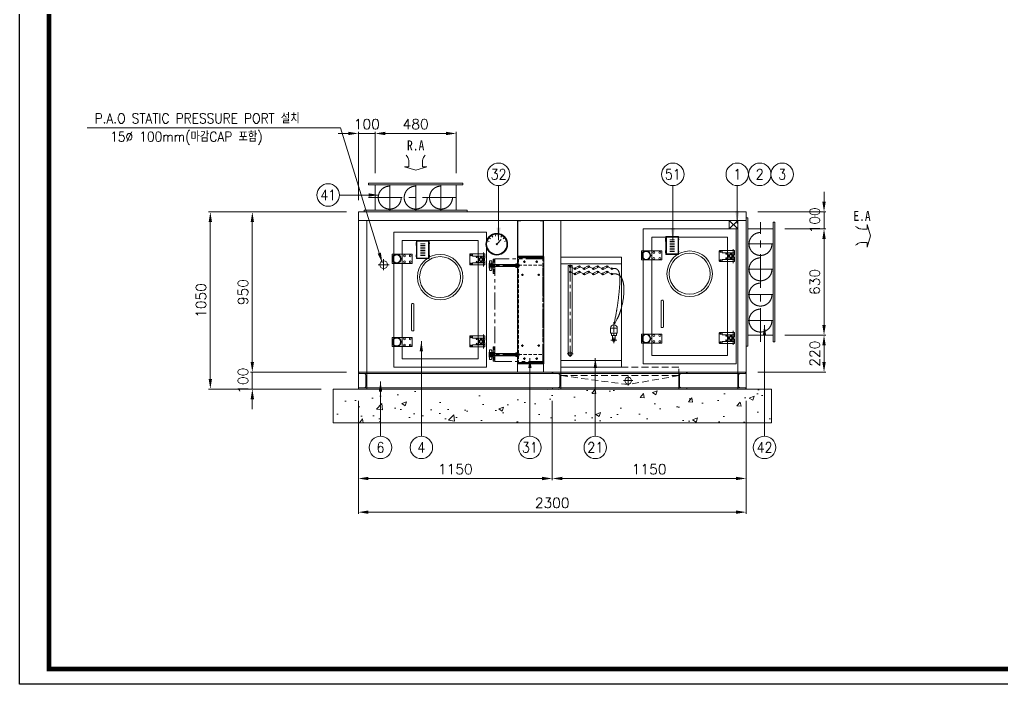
# Model space of a CAD drawing. Extents: x 416 to 11516, y -196 to 7683.
# Drawn here: x 416 to 6244, y -196 to 3744 of the extents above; entities that cross this region are included whole.
import ezdxf
from ezdxf.enums import TextEntityAlignment as Align

# ---------------------------------------------------------------- set-up
doc = ezdxf.new("R2010")
doc.units = 0
doc.header["$LTSCALE"] = 80
doc.header["$MEASUREMENT"] = 0
for name, pattern in [('C', [2, 1.25, -0.25, 0.25, -0.25]), ('CEN', [26, 20, -2, 2, -2]), ('CENTER', [2, 1.25, -0.25, 0.25, -0.25]), ('CENTER2', [1.125, 0.75, -0.125, 0.125, -0.125]), ('CENTERX2', [4, 2.5, -0.5, 0.5, -0.5]), ('H', [0.375, 0.25, -0.125]), ('HID', [6, 4, -2]), ('HIDDEN', [0.375, 0.25, -0.125]), ('HIDDENX2', [0.75, 0.5, -0.25]), ('P', [2.5, 1.25, -0.25, 0.25, -0.25, 0.25, -0.25]), ('PHANTOM', [5, 2.5, -0.5, 0.5, -0.5, 0.5, -0.5])]:
    doc.linetypes.add(name, pattern=pattern)
doc.layers.get('0').update_dxf_attribs({"linetype": 'CONTINUOUS', "lineweight": 18})
doc.layers.get('DEFPOINTS').update_dxf_attribs({"linetype": 'CONTINUOUS', "lineweight": 18})
for name, color, linetype, lineweight in [('2', 2, 'HIDDENX2', 18), ('ACT', 7, 'CONTINUOUS', 18), ('C', 1, 'CENTER', 18), ('CEN', 1, 'CEN', 18), ('D', 4, 'CONTINUOUS', 18), ('DIM', 4, 'CONTINUOUS', 18), ('FIL', 11, 'P', 18), ('FR', 254, 'CONTINUOUS', 18), ('H', 3, 'HIDDEN', 18), ('LIN', 2, 'CONTINUOUS', 18), ('NO', 2, 'CONTINUOUS', 18), ('PHAN', 2, 'PHANTOM', 18), ('S', 3, 'CONTINUOUS', 18), ('SOL-M-1', 4, 'CONTINUOUS', 18)]:
    doc.layers.add(name, color=color, linetype=linetype, lineweight=lineweight)
doc.layers.add('FORM', color=7, linetype='CONTINUOUS')
doc.styles.add('GSC', font='romans.shx', dxfattribs={"width": 0.8, "height": 4, "bigfont": 'ghs.shx'})
doc.styles.add('ITALICT', font='TXT', dxfattribs={"width": 0.95, "height": 3})
doc.styles.get("Standard").update_dxf_attribs({"font": 'txt.shx', "bigfont": '2hs.shx'})
doc.dimstyles.get("Standard").update_dxf_attribs({"dimscale": 0, "dimtxt": 60, "dimasz": 60, "dimexe": 10, "dimexo": 70, "dimgap": 25, "dimtad": 1, "dimdec": 0, "dimlfac": -1, "dimzin": 0, "dimdsep": 46, "dimtxsty": 'Standard', "dimcen": 0, "dimclrd": 1, "dimclre": 1, "dimadec": 0, "dimazin": 0, "dimtfac": 1, "dimtdec": 0, "dimtix": 1, "dimtmove": 1, "dimatfit": 2, "dimfxl": 0, "dimtolj": 1, "dimtzin": 0, "dimlwd": 5, "dimlwe": 5, "dimarcsym": 0})

# ---------------------------------------------------------------- blocks, each defined once
blk = doc.blocks.new('*D2')
at = {"color": 1, "linetype": 'Continuous', "lineweight": 5}
for p, q in [((1796.2, 1714), (1796.2, 1774)), ((2355, 1654), (1786.2, 1654)), ((1796.2, 1554), (1796.2, 1654)), ((2205, 1554), (1786.2, 1554)), ((1796.2, 1494), (1796.2, 1434))]:
    blk.add_line(p, q, dxfattribs=at)
at = {"color": 1, "linetype": 'Continuous'}
for points in [[(1786.2, 1714), (1806.2, 1714), (1796.2, 1654)], [(1786.2, 1494), (1806.2, 1494), (1796.2, 1554)]]:
    blk.add_solid(points, dxfattribs=at)
at = {"layer": 'DEFPOINTS', "color": 0, "linetype": 'Continuous'}
for p in [(1796.2, 1654), (2425, 1654), (2275, 1554)]:
    blk.add_point(p, dxfattribs=at)
at = {"color": 0, "linetype": 'Continuous', "insert": (1741.2, 1604), "char_height": 60, "attachment_point": 5, "rotation": 90}
blk.add_mtext('\\A1;100', dxfattribs=at)
blk = doc.blocks.new('*D3')
at = {"color": 1, "linetype": 'Continuous', "lineweight": 5}
for p, q in [((2355, 2604), (1786.2, 2604)), ((1796.2, 1714), (1796.2, 2544)), ((2355, 1654), (1786.2, 1654))]:
    blk.add_line(p, q, dxfattribs=at)
at = {"color": 1, "linetype": 'Continuous'}
for points in [[(1786.2, 2544), (1806.2, 2544), (1796.2, 2604)], [(1786.2, 1714), (1806.2, 1714), (1796.2, 1654)]]:
    blk.add_solid(points, dxfattribs=at)
at = {"layer": 'DEFPOINTS', "color": 0, "linetype": 'Continuous'}
for p in [(1796.2, 2604), (2425, 2604), (2425, 1654)]:
    blk.add_point(p, dxfattribs=at)
at = {"color": 0, "linetype": 'Continuous', "insert": (1741.2, 2129), "char_height": 60, "attachment_point": 5, "rotation": 90}
blk.add_mtext('\\A1;950', dxfattribs=at)
blk = doc.blocks.new('*D8')
at = {"color": 1, "linetype": 'Continuous', "lineweight": 5}
for p, q in [((2425, 1484), (2425, 814.5)), ((4725, 1484), (4725, 814.5)), ((2485, 824.5), (4665, 824.5))]:
    blk.add_line(p, q, dxfattribs=at)
at = {"color": 1, "linetype": 'Continuous'}
for points in [[(2485, 834.5), (2485, 814.5), (2425, 824.5)], [(4665, 834.5), (4665, 814.5), (4725, 824.5)]]:
    blk.add_solid(points, dxfattribs=at)
at = {"layer": 'DEFPOINTS', "color": 0, "linetype": 'Continuous'}
for p in [(2425, 1554), (4725, 1554), (4725, 824.5)]:
    blk.add_point(p, dxfattribs=at)
at = {"color": 0, "linetype": 'Continuous', "insert": (3575, 879.5), "char_height": 60, "attachment_point": 5}
blk.add_mtext('\\A1;2300', dxfattribs=at)
blk = doc.blocks.new('*D9')
at = {"color": 1, "linetype": 'Continuous', "lineweight": 5}
for p, q in [((2355, 2604), (1537.1, 2604)), ((1547.1, 1614), (1547.1, 2544)), ((2205, 1554), (1537.1, 1554))]:
    blk.add_line(p, q, dxfattribs=at)
at = {"color": 1, "linetype": 'Continuous'}
for points in [[(1537.1, 2544), (1557.1, 2544), (1547.1, 2604)], [(1537.1, 1614), (1557.1, 1614), (1547.1, 1554)]]:
    blk.add_solid(points, dxfattribs=at)
at = {"layer": 'DEFPOINTS', "color": 0, "linetype": 'Continuous'}
for p in [(1547.1, 2604), (2425, 2604), (2275, 1554)]:
    blk.add_point(p, dxfattribs=at)
at = {"color": 0, "linetype": 'Continuous', "insert": (1492.1, 2079), "char_height": 60, "attachment_point": 5, "rotation": 90}
blk.add_mtext('\\A1;1050', dxfattribs=at)
blk = doc.blocks.new('A$C25B1713D')
for p, q in [((74.8, 171.5), (77.6, 155.7)), ((103.8, 171.5), (101, 155.7)), ((10.9, 117.9), (26, 112.4)), ((25.4, 143), (37.7, 132.7)), ((47.6, 161.6), (55.6, 147.7)), ((93.4, 91.3), (126.3, 128)), ((131.1, 161.6), (123, 147.7)), ((153.3, 143), (141, 132.7)), ((167.8, 117.9), (152.7, 112.4))]:
    blk.add_line(p, q)
for radius in [89.3, 83.5, 4.57]:
    blk.add_circle((89.3, 89.3), radius)
blk = doc.blocks.new('*D10')
at = {"color": 1, "linetype": 'Continuous', "lineweight": 5}
for p, q in [((5186.8, 2664), (5186.8, 2724)), ((4795, 2604), (5196.8, 2604)), ((5186.8, 2604), (5186.8, 2504)), ((4955, 2504), (5196.8, 2504)), ((5186.8, 2444), (5186.8, 2384))]:
    blk.add_line(p, q, dxfattribs=at)
at = {"color": 1, "linetype": 'Continuous'}
for points in [[(5176.8, 2664), (5196.8, 2664), (5186.8, 2604)], [(5176.8, 2444), (5196.8, 2444), (5186.8, 2504)]]:
    blk.add_solid(points, dxfattribs=at)
at = {"layer": 'DEFPOINTS', "color": 0, "linetype": 'Continuous'}
for p in [(4725, 2604), (4885, 2504), (5186.8, 2504)]:
    blk.add_point(p, dxfattribs=at)
at = {"color": 0, "linetype": 'Continuous', "insert": (5131.8, 2554), "char_height": 60, "attachment_point": 5, "rotation": 90}
blk.add_mtext('\\A1;100', dxfattribs=at)
blk = doc.blocks.new('*D11')
at = {"color": 1, "linetype": 'Continuous', "lineweight": 5}
for p, q in [((4955, 2504), (5196.8, 2504)), ((5186.8, 2444), (5186.8, 1934)), ((4955, 1874), (5196.8, 1874))]:
    blk.add_line(p, q, dxfattribs=at)
at = {"color": 1, "linetype": 'Continuous'}
for points in [[(5176.8, 2444), (5196.8, 2444), (5186.8, 2504)], [(5176.8, 1934), (5196.8, 1934), (5186.8, 1874)]]:
    blk.add_solid(points, dxfattribs=at)
at = {"layer": 'DEFPOINTS', "color": 0, "linetype": 'Continuous'}
for p in [(4885, 2504), (4885, 1874), (5186.8, 1874)]:
    blk.add_point(p, dxfattribs=at)
at = {"color": 0, "linetype": 'Continuous', "insert": (5131.8, 2189), "char_height": 60, "attachment_point": 5, "rotation": 90}
blk.add_mtext('\\A1;630', dxfattribs=at)
blk = doc.blocks.new('*D12')
at = {"color": 1, "linetype": 'Continuous', "lineweight": 5}
for p, q in [((4955, 1874), (5196.8, 1874)), ((5186.8, 1714), (5186.8, 1814)), ((4795, 1654), (5196.8, 1654))]:
    blk.add_line(p, q, dxfattribs=at)
at = {"color": 1, "linetype": 'Continuous'}
for points in [[(5176.8, 1814), (5196.8, 1814), (5186.8, 1874)], [(5176.8, 1714), (5196.8, 1714), (5186.8, 1654)]]:
    blk.add_solid(points, dxfattribs=at)
at = {"layer": 'DEFPOINTS', "color": 0, "linetype": 'Continuous'}
for p in [(4885, 1874), (5186.8, 1874), (4725, 1654)]:
    blk.add_point(p, dxfattribs=at)
at = {"color": 0, "linetype": 'Continuous', "insert": (5131.8, 1764), "char_height": 60, "attachment_point": 5, "rotation": 90}
blk.add_mtext('\\A1;220', dxfattribs=at)
blk = doc.blocks.new('경첩')
at = {"layer": 'PHAN'}
blk.add_line((0, -41.4), (0, 41.4), dxfattribs=at)
at = {"layer": 'SOL-M-1'}
for p, q in [((-33, 20), (7.7, 20)), ((-33, -19.6), (-33, 20)), ((7.7, 18.9), (-30.8, 18.9)), ((-30.8, 18.9), (-30.8, -18.5)), ((-30.8, 7.9), (7.7, 7.9)), ((-17.6, 7.9), (-17.6, 18.9)), ((-8.8, -18.5), (-8.8, 18.9)), ((-4.4, -7.5), (-4.4, 7.9)), ((4.4, -7.5), (4.4, 7.9)), ((7.7, 7.9), (7.7, 18.9)), ((7.7, -19.6), (-33, -19.6)), ((7.7, -7.5), (-30.8, -7.5)), ((-30.8, -18.5), (7.7, -18.5)), ((-17.6, -18.5), (-17.6, -7.5)), ((7.7, -7.5), (4.4, -7.5)), ((7.7, -18.5), (7.7, -7.5))]:
    blk.add_line(p, q, dxfattribs=at)
blk.add_lwpolyline([(7.7, -19.6), (7.7, -32.8), (-77, -32.8, -0.414214), (-82.5, -27.3), (-82.5, 27.7, -0.414214), (-77, 33.2), (7.7, 33.2), (7.7, 20)], format="xyb", dxfattribs=at)
for points in [[(7.7, 33.2), (7.7, 20), (-64.9, 20), (-64.9, 33.2)], [(7.7, -32.8), (7.7, -19.6), (-64.9, -19.6), (-64.9, -32.8)]]:
    blk.add_lwpolyline(points, close=True, dxfattribs=at)
for centre in [(-74.2, 25), (-41.2, 14), (-24.2, 0.2), (-13.2, 13.4), (-74.2, -24.5), (-41.2, -13.5), (-13.2, -13)]:
    blk.add_circle(centre, 2.75, dxfattribs=at)
blk = doc.blocks.new('450Wx1000H(SightGlass)')
at = {"layer": 'S', "lineweight": 15}
for p, q in [((9.9, 800), (9.9, 0)), ((559.9, 800), (9.9, 800)), ((559.9, 0), (559.9, 800)), ((59.9, 750), (59.9, 50)), ((509.9, 750), (59.9, 750)), ((509.9, 50), (509.9, 750)), ((114.9, 219.4), (114.9, 371.4)), ((119.9, 376.4), (124.9, 376.4)), ((129.9, 219.4), (129.9, 371.4)), ((119.9, 214.4), (124.9, 214.4)), ((9.9, 0), (559.9, 0)), ((59.9, 50), (509.9, 50))]:
    blk.add_line(p, q, dxfattribs=at)
for points in [[(0, 668.9), (119.9, 668.9), (119.9, 615.3), (0, 615.3)], [(0, 122.5), (119.9, 122.5), (119.9, 176.1), (0, 176.1)]]:
    blk.add_lwpolyline(points, close=True, dxfattribs=at)
for centre, radius in [((26.8, 642.1), 26.8), ((26.8, 642.1), 23.3), ((72.9, 660.2), 5.52), ((108, 660.2), 5.52), ((284.9, 533.6), 135), ((284.9, 533.6), 121.5), ((72.9, 624), 5.52), ((108, 624), 5.52), ((26.8, 149.3), 26.8), ((26.8, 149.3), 23.3), ((72.9, 167.4), 5.52), ((72.9, 131.2), 5.52), ((108, 167.4), 5.52), ((108, 131.2), 5.52)]:
    blk.add_circle(centre, radius, dxfattribs=at)
for centre, start, end in [((119.9, 371.4), 90, 180), ((124.9, 371.4), 0, 90), ((119.9, 219.4), 180, 270), ((124.9, 219.4), 270, 0)]:
    blk.add_arc(centre, 5, start, end, dxfattribs=at)
at = {"lineweight": 15}
blk.add_blockref('경첩', (542.8, 638.5), dxfattribs=at)
at = {"lineweight": 15, "xscale": -1, "rotation": 180}
blk.add_blockref('경첩', (542.8, 152.9), dxfattribs=at)
blk = doc.blocks.new('LED LAMP')
at = {"lineweight": 0}
for p, q in [((-39.2, 91.9), (-39.2, 94.4)), ((-39.2, 94.4), (-37.5, 94.4)), ((-39.2, 91.9), (-39.2, 84.6)), ((-39.2, 91.9), (-36.9, 91.9)), ((-39.2, 84.6), (-39.2, 82.1)), ((-39.2, 84.6), (-36.9, 84.6)), ((-39.2, 82.1), (-37.5, 82.1)), ((-38.2, 91.9), (-38.2, 84.6)), ((-37.5, 94.4), (-37.5, 102.2)), ((-37.5, 91.9), (-37.5, 84.6)), ((-37.5, 81.1), (-37.5, 82.1)), ((-37.5, 74.1), (-37.5, 21.3)), ((-36.9, 84.6), (-36.9, 91.9)), ((-36.7, 101.6), (-36.7, 1.7)), ((35.5, 104.2), (-35.5, 104.2)), ((-35.4, 100.9), (-35.4, 2.4)), ((35, 103.3), (-35, 103.3)), ((-34.8, 100.9), (-34.8, 2.4)), ((34.3, 102.1), (-34.3, 102.1)), ((34.3, 101.5), (-34.3, 101.5)), ((34.8, 81.1), (34.8, 100.9)), ((34.8, 81.1), (34.8, 2.4)), ((35.4, 81.1), (35.4, 100.9)), ((35.4, 81.1), (35.4, 2.4)), ((36.7, 81.1), (36.7, 101.6)), ((36.7, 81.1), (36.7, 1.7)), ((37.5, 102.2), (37.5, 1.1)), ((37.5, 92), (38.6, 92)), ((37.5, 85), (38.6, 85)), ((37.8, 92), (37.8, 85)), ((38.1, 92), (38.1, 85)), ((38.9, 91.7), (38.9, 85.3)), ((-39.2, 18.7), (-39.2, 21.3)), ((-39.2, 21.3), (-37.5, 21.3)), ((-39.2, 18.7), (-36.9, 18.7)), ((-39.2, 18.7), (-39.2, 11.5)), ((-39.2, 11.5), (-39.2, 8.9)), ((-39.2, 11.5), (-36.9, 11.5)), ((-39.2, 8.9), (-37.5, 8.9)), ((-38.2, 11.5), (-38.2, 18.7)), ((-37.5, 11.5), (-37.5, 18.7)), ((-37.5, 8.9), (-37.5, 1.1)), ((-36.9, 18.7), (-36.9, 11.5)), ((-35, 0), (35, 0)), ((-34.3, 1.8), (34.3, 1.8)), ((-34.3, 1.3), (34.3, 1.3)), ((37.5, 18.3), (38.6, 18.3)), ((37.5, 11.3), (38.6, 11.3)), ((37.8, 11.3), (37.8, 18.3)), ((38.1, 11.3), (38.1, 18.3)), ((38.9, 11.6), (38.9, 18)), ((-35.5, -0.8), (35.5, -0.8))]:
    blk.add_line(p, q, dxfattribs=at)
at = {"linetype": 'Continuous'}
for p, q in [((-13.7, 86.1), (13.7, 86.1)), ((-13.7, 76.1), (13.7, 76.1)), ((-13.7, 66.1), (13.7, 66.1)), ((-13.7, 56.1), (13.7, 56.1)), ((-13.7, 46.1), (13.7, 46.1)), ((-13.7, 36.1), (13.7, 36.1)), ((-13.7, 26.1), (13.7, 26.1)), ((-13.7, 16.1), (13.7, 16.1))]:
    blk.add_line(p, q, dxfattribs=at)
at = {"lineweight": 0}
blk.add_circle((-38.3, 77.6), 0.839, dxfattribs=at)
for centre, radius, start, end in [((-38.3, 77.6), 1.96, 103.34236, 256.65764), ((-39.2, 81.1), 1.68, 283.34236, 0), ((-39.2, 74.1), 1.68, 0, 76.65764), ((-35.5, 102.2), 1.96, 90, 180), ((-35, 101.6), 1.68, 90, 180), ((-34.3, 100.9), 1.12, 90, 180), ((-34.3, 100.9), 0.559, 90, 180), ((34.3, 100.9), 1.12, 0, 90), ((34.3, 100.9), 0.559, 0, 90), ((35, 101.6), 1.68, 0, 90), ((35.5, 102.2), 1.96, 0, 90), ((38.6, 91.7), 0.28, 0, 90), ((38.6, 85.3), 0.28, 270, 0), ((-35.5, 1.1), 1.96, 180, 270), ((-35, 1.7), 1.68, 180, 270), ((-34.3, 2.4), 1.12, 180, 270), ((-34.3, 2.4), 0.559, 180, 270), ((34.3, 2.4), 1.12, 270, 0), ((34.3, 2.4), 0.559, 270, 0), ((35, 1.7), 1.68, 270, 0), ((35.5, 1.1), 1.96, 270, 0), ((38.6, 18), 0.28, 0, 90), ((38.6, 11.6), 0.28, 270, 0)]:
    blk.add_arc(centre, radius, start, end, dxfattribs=at)
blk = doc.blocks.new('CONDENSOR-COIL')
at = {"ltscale": 30}
for points in [[(51.5, 596.1, 1), (61, 596.1, 1)], [(299, 583.4, 1), (308.5, 583.4, 1)], [(51.5, 564.4, 1), (61, 564.4, 1)], [(299, 551.7, 1), (308.5, 551.7, 1)]]:
    blk.add_hatch(color=2, dxfattribs=at).paths.add_polyline_path(points)
at = {"color": 2, "ltscale": 30}
for p, q in [((67.5, 603.4), (45.2, 603.4)), ((45.2, 603.4), (45.2, 78.1)), ((56.3, 596.1), (83.8, 583.4)), ((67.5, 603.4), (67.5, 78.1)), ((81.4, 587.5), (108.9, 600.2)), ((113.6, 592), (86.1, 579.3)), ((111.3, 596.1), (138.8, 583.4)), ((136.4, 587.5), (163.9, 600.2)), ((168.6, 592), (141.1, 579.3)), ((166.3, 596.1), (193.8, 583.4)), ((191.4, 587.5), (218.9, 600.2)), ((223.6, 592), (196.1, 579.3)), ((221.3, 596.1), (248.7, 583.4)), ((246.4, 587.5), (273.9, 600.2)), ((278.6, 592), (251.1, 579.3)), ((276.2, 596.1), (303.7, 583.4)), ((56.3, 564.4), (83.8, 551.7)), ((81.4, 555.8), (108.9, 568.5)), ((113.6, 560.3), (86.1, 547.6)), ((111.3, 564.4), (138.8, 551.7)), ((136.4, 555.8), (163.9, 568.5)), ((168.6, 560.3), (141.1, 547.6)), ((166.3, 564.4), (193.8, 551.7)), ((191.4, 555.8), (218.9, 568.5)), ((223.6, 560.3), (196.1, 547.6)), ((221.3, 564.4), (248.7, 551.7)), ((246.4, 555.8), (273.9, 568.5)), ((278.6, 560.3), (251.1, 547.6)), ((276.2, 564.4), (303.7, 551.7)), ((295.8, 230.9), (295.8, 200.9)), ((335.8, 230.9), (295.8, 230.9)), ((335.8, 200.9), (295.8, 200.9)), ((300.8, 200.9), (300.8, 187.8)), ((330.8, 187.8), (300.8, 187.8)), ((307.9, 187.8), (307.9, 159.7)), ((323.7, 187.8), (323.7, 159.7)), ((330.8, 200.9), (330.8, 187.8)), ((335.8, 230.9), (335.8, 200.9))]:
    blk.add_line(p, q, dxfattribs=at)
at = {"linetype": 'Continuous'}
for points in [[(0, 612), (360, 612), (360, 652), (0, 652)], [(0, 40), (360, 40), (360, 612), (0, 612)], [(0, 0), (360, 0), (360, 40), (0, 40)]]:
    blk.add_lwpolyline(points, close=True, dxfattribs=at)
at = {"color": 2, "ltscale": 30}
for centre, radius in [((56.3, 596.1), 4.76), ((83.8, 583.4), 4.76), ((111.3, 596.1), 4.76), ((138.8, 583.4), 4.76), ((166.3, 596.1), 4.76), ((193.8, 583.4), 4.76), ((221.3, 596.1), 4.76), ((248.7, 583.4), 4.76), ((276.2, 596.1), 4.76), ((303.7, 583.4), 4.76), ((56.3, 564.4), 4.76), ((83.8, 551.7), 4.76), ((111.3, 564.4), 4.76), ((138.8, 551.7), 4.76), ((166.3, 564.4), 4.76), ((193.8, 551.7), 4.76), ((221.3, 564.4), 4.76), ((248.7, 551.7), 4.76), ((276.2, 564.4), 4.76), ((303.7, 551.7), 4.76), ((315.8, 159.7), 7.94), ((56.4, 78.1), 11.1)]:
    blk.add_circle(centre, radius, dxfattribs=at)
blk.add_arc((315.8, 230.9), 20, 0, 180, dxfattribs=at)
at = {"color": 4, "linetype": 'CENTER', "ltscale": 30}
for points in [[(315.8, 250.9), (348.9, 471.8), (321.6, 584.7), (303.7, 583.4)], [(315.8, 250.9), (348.9, 316.9), (321.6, 553), (303.7, 551.7)]]:
    blk.add_spline(points, degree=3, dxfattribs=at)
at = {"layer": 'C', "linetype": 'CENTER'}
for p, q in [((56.4, 607.2), (56.4, 61.7)), ((333.5, 159.7), (298.1, 159.7)), ((74.1, 78.1), (38.6, 78.1))]:
    blk.add_line(p, q, dxfattribs=at)
at = {"layer": 'C', "linetype": 'CENTER2'}
blk.add_line((315.8, 266.6), (315.8, 142.5), dxfattribs=at)
blk = doc.blocks.new('*D20')
at = {"color": 1, "linetype": 'Continuous', "lineweight": 5}
for p, q in [((3575, 1484), (3575, 1014.1)), ((4725, 1484), (4725, 1014.1)), ((4665, 1024.1), (3635, 1024.1))]:
    blk.add_line(p, q, dxfattribs=at)
at = {"color": 1, "linetype": 'Continuous'}
for points in [[(3635, 1034.1), (3635, 1014.1), (3575, 1024.1)], [(4665, 1034.1), (4665, 1014.1), (4725, 1024.1)]]:
    blk.add_solid(points, dxfattribs=at)
at = {"layer": 'DEFPOINTS', "color": 0, "linetype": 'Continuous'}
for p in [(3575, 1554), (4725, 1554), (3575, 1024.1)]:
    blk.add_point(p, dxfattribs=at)
at = {"color": 0, "linetype": 'Continuous', "insert": (4150, 1079.1), "char_height": 60, "attachment_point": 5}
blk.add_mtext('\\A1;1150', dxfattribs=at)
blk = doc.blocks.new('*D21')
at = {"color": 1, "linetype": 'Continuous', "lineweight": 5}
for p, q in [((2425, 1484), (2425, 1014.1)), ((3575, 1484), (3575, 1014.1)), ((2485, 1024.1), (3515, 1024.1))]:
    blk.add_line(p, q, dxfattribs=at)
at = {"color": 1, "linetype": 'Continuous'}
for points in [[(2485, 1034.1), (2485, 1014.1), (2425, 1024.1)], [(3515, 1034.1), (3515, 1014.1), (3575, 1024.1)]]:
    blk.add_solid(points, dxfattribs=at)
at = {"layer": 'DEFPOINTS', "color": 0, "linetype": 'Continuous'}
for p in [(2425, 1554), (3575, 1554), (3575, 1024.1)]:
    blk.add_point(p, dxfattribs=at)
at = {"color": 0, "linetype": 'Continuous', "insert": (3000, 1079.1), "char_height": 60, "attachment_point": 5}
blk.add_mtext('\\A1;1150', dxfattribs=at)
blk = doc.blocks.new('QQ')
for p, q in [((-13.5, 20.8), (-13.5, 13.9)), ((5.7, 22.3), (-10.7, 22.3)), ((5.7, 12.3), (-10.7, 12.3)), ((-8, 20.8), (-8, 13.9)), ((3, 20.8), (3, 13.9)), ((8.5, 20.8), (8.5, 13.9))]:
    blk.add_line(p, q)
for centre, radius, start, end in [((-10.7, 19.2), 3.16, 29.78997, 150.21003), ((-10.7, 15.5), 3.16, 209.78997, 330.21003), ((-2.5, 12.1), 10.2, 57.64896, 122.35104), ((-2.5, 22.6), 10.2, 237.64896, 302.35104), ((5.7, 19.2), 3.16, 29.78997, 150.21003), ((5.7, 15.5), 3.16, 209.78997, 330.21003)]:
    blk.add_arc(centre, radius, start, end)
at = {"layer": 'C'}
blk.add_line((-2.5, 25.2), (-2.5, 8.6), dxfattribs=at)
blk = doc.blocks.new('66')
for p, q in [((-23, 6.4), (-23, 0)), ((-4, 0), (-23, 0)), ((-19.5, 0), (-19.5, -3)), ((-8.6, 8), (-18.4, 8)), ((-13.5, 6.4), (-13.5, 0)), ((-7.5, 0), (-7.5, -3)), ((-4, 6.4), (-4, 0)), ((-19.5, -13), (-19.5, -169.2)), ((-7.5, -13), (-7.5, -169.2)), ((-18.8, -170), (-19.5, -169.2)), ((-8.2, -170), (-18.8, -170)), ((-7.5, -169.2), (-8.2, -170))]:
    blk.add_line(p, q)
for centre in [(-18.2, 0.1), (-8.8, 0.1)]:
    blk.add_arc(centre, 7.89, 52.96483, 127.03517)
at = {"layer": 'C'}
for p, q in [((-13.5, 10.9), (-13.5, -173)), ((-18.8, -1.5), (-19.5, -0.8)), ((-7.5, -1.5), (-19.5, -1.5)), ((-18.8, -1.5), (-18.8, -3)), ((-7.5, -0.8), (-8.2, -1.5)), ((-8.2, -1.5), (-8.2, -3)), ((-7.5, -169.2), (-19.5, -169.2))]:
    blk.add_line(p, q, dxfattribs=at)
at = {"layer": 'C', "linetype": 'Continuous'}
for p, q in [((-18.8, -13), (-18.8, -169.2)), ((-8.2, -13), (-8.2, -169.2))]:
    blk.add_line(p, q, dxfattribs=at)
at = {"layer": 'D'}
blk.add_blockref('QQ', (-11, -25.3), dxfattribs=at)
blk = doc.blocks.new('55')
at = {"layer": 'FR'}
for p, q in [((-14.5, 0), (6.5, 0)), ((-32.5, -12), (-32.5, -18.8)), ((-29.5, -9), (21.5, -9)), ((-17.5, -3), (-17.5, -9)), ((-9, -9), (-9, -21)), ((-9, -21), (1, -21)), ((1, -9), (1, -21)), ((9.5, -3), (9.5, -9)), ((24.5, -12), (24.5, -18.8))]:
    blk.add_line(p, q, dxfattribs=at)
for centre, radius, start, end in [((-14.5, -3), 3, 90, 180), ((6.5, -3), 3, 0, 90), ((-29.5, -12), 3, 90, 180), ((-29.5, -18.8), 3, 180, 254.36675), ((-20.8, 12.5), 35.5, 254.36675, 289.34557), ((-4, 152.6), 176.6, 263.18537, 276.81463), ((12.8, 12.5), 35.5, 250.65443, 285.63325), ((21.5, -12), 3, 0, 90), ((21.5, -18.8), 3, 285.63325, 0)]:
    blk.add_arc(centre, radius, start, end, dxfattribs=at)
at = {"layer": 'H'}
for p, q in [((-10, 0), (-10, -13)), ((2, 0), (2, -13)), ((-17.5, -13), (-17.5, -23.5)), ((-17.5, -13), (9.5, -13)), ((9.5, -13), (9.5, -23.5))]:
    blk.add_line(p, q, dxfattribs=at)
blk = doc.blocks.new('HEPA1')
at = {"layer": 'C', "linetype": 'C'}
for p, q in [((175, 294), (175, 280)), ((248, 294), (248, 280)), ((168, 287), (182, 287)), ((241, 287), (255, 287)), ((168, -287), (182, -287)), ((175, -294), (175, -280)), ((241, -287), (255, -287)), ((248, -294), (248, -280)), ((175, -306.3), (175, -320.8)), ((248, -306.3), (248, -320.8))]:
    blk.add_line(p, q, dxfattribs=at)
at = {"layer": 'C'}
for p, q in [((156.5, 210), (169.5, 210)), ((163, 216.5), (163, 203.5)), ((266.5, 210), (253.5, 210)), ((260, 216.5), (260, 203.5)), ((156.5, -210), (169.5, -210)), ((163, -216.5), (163, -203.5)), ((266.5, -210), (253.5, -210)), ((260, -216.5), (260, -203.5))]:
    blk.add_line(p, q, dxfattribs=at)
at = {"layer": 'FIL'}
blk.add_lwpolyline([(284, 304), (0, 304), (0, -304), (284, -304)], close=True, dxfattribs=at)
at = {"layer": 'FR'}
for p, q in [((133, 317), (134.5, 318.5)), ((133, 317), (133, -316)), ((290, 310.5), (133, 310.5)), ((139, 318.5), (134.5, 318.5)), ((139, 318.5), (139, 316.5)), ((139, 316.5), (284, 316.5)), ((288.5, 318.5), (284, 318.5)), ((284, 318.5), (284, 316.5)), ((290, 317), (288.5, 318.5)), ((290, -316), (290, 317)), ((290, -309.5), (133, -309.5)), ((134.5, -317.5), (133, -316)), ((139, -317.5), (134.5, -317.5)), ((139, -317.5), (139, -315.5)), ((139, -315.5), (284, -315.5)), ((284, -317.5), (284, -315.5)), ((288.5, -317.5), (284, -317.5)), ((290, -316), (288.5, -317.5))]:
    blk.add_line(p, q, dxfattribs=at)
at = {"layer": 'FR', "linetype": 'H'}
for p, q in [((139, -317.5), (139, 310.5)), ((284, 310.5), (284, -317.5)), ((139, 267), (284, 267)), ((139, -262), (284, -262))]:
    blk.add_line(p, q, dxfattribs=at)
at = {"layer": 'FR'}
for points in [[(-10, 303), (-10, 218), (0, 218), (0, 303)], [(-10, -217), (-10, -302), (0, -302), (0, -217)]]:
    blk.add_lwpolyline(points, close=True, dxfattribs=at)
for centre, radius in [((175, 287), 4), ((248, 287), 4), ((163, 210), 3.5), ((260, 210), 3.5), ((163, -210), 3.5), ((260, -210), 3.5), ((175, -287), 4), ((248, -287), 4)]:
    blk.add_circle(centre, radius, dxfattribs=at)
at = {"layer": 'H'}
for p, q in [((-7.5, 303), (-7.5, 218)), ((-2, 303), (-2, 218)), ((135, 316.5), (135, -310.5)), ((135, 316.5), (139, 316.5)), ((135, 312.5), (288, 312.5)), ((288, 316.5), (284, 316.5)), ((284, 300), (284, 301.5)), ((284, 301.5), (288, 301.5)), ((290, 300), (284, 300)), ((288, 312.5), (288, 316.5)), ((288, -310.5), (288, 312.5)), ((139, 267), (135, 267)), ((284, 267), (288, 267)), ((-7.5, -217), (-7.5, -302)), ((-2, -217), (-2, -302)), ((139, -262), (135, -262)), ((284, -262), (288, -262)), ((135, -315.5), (135, -311.5)), ((135, -311.5), (288, -311.5)), ((139, -315.5), (135, -315.5)), ((284, -299), (284, -300.5)), ((290, -299), (284, -299)), ((284, -300.5), (288, -300.5)), ((288, -315.5), (284, -315.5)), ((288, -311.5), (288, -315.5))]:
    blk.add_line(p, q, dxfattribs=at)
at = {"layer": 'FR', "rotation": 270}
for name, p in [('55', (-10, 260.5)), ('66', (136, 251))]:
    blk.add_blockref(name, p, dxfattribs=at)
at = {"layer": 'FR', "xscale": -1, "rotation": 270}
for name, p in [('66', (136, -250)), ('55', (-10, -259.5))]:
    blk.add_blockref(name, p, dxfattribs=at)
blk = doc.blocks.new('*D30')
at = {"color": 1, "linetype": 'Continuous', "lineweight": 5}
for p, q in [((2365, 3069.1), (2305, 3069.1)), ((2425, 2674), (2425, 3079.1)), ((2425, 3069.1), (2525, 3069.1)), ((2525, 2834), (2525, 3079.1)), ((2585, 3069.1), (2645, 3069.1))]:
    blk.add_line(p, q, dxfattribs=at)
at = {"color": 1, "linetype": 'Continuous'}
for points in [[(2365, 3079.1), (2365, 3059.1), (2425, 3069.1)], [(2585, 3079.1), (2585, 3059.1), (2525, 3069.1)]]:
    blk.add_solid(points, dxfattribs=at)
at = {"layer": 'DEFPOINTS', "color": 0, "linetype": 'Continuous'}
for p in [(2525, 3069.1), (2525, 2764), (2425, 2604)]:
    blk.add_point(p, dxfattribs=at)
at = {"color": 0, "linetype": 'Continuous', "insert": (2475, 3124.1), "char_height": 60, "attachment_point": 5}
blk.add_mtext('\\A1;100', dxfattribs=at)
blk = doc.blocks.new('*D31')
at = {"color": 1, "linetype": 'Continuous', "lineweight": 5}
for p, q in [((2525, 2834), (2525, 3079.1)), ((2585, 3069.1), (2945, 3069.1)), ((3005, 2834), (3005, 3079.1))]:
    blk.add_line(p, q, dxfattribs=at)
at = {"color": 1, "linetype": 'Continuous'}
for points in [[(2585, 3079.1), (2585, 3059.1), (2525, 3069.1)], [(2945, 3079.1), (2945, 3059.1), (3005, 3069.1)]]:
    blk.add_solid(points, dxfattribs=at)
at = {"layer": 'DEFPOINTS', "color": 0, "linetype": 'Continuous'}
for p in [(3005, 3069.1), (2525, 2764), (3005, 2764)]:
    blk.add_point(p, dxfattribs=at)
at = {"color": 0, "linetype": 'Continuous', "insert": (2765, 3124.1), "char_height": 60, "attachment_point": 5}
blk.add_mtext('\\A1;480', dxfattribs=at)
blk = doc.blocks.new('form')
at = {"layer": 'FORM', "color": 3}
blk.add_lwpolyline([(0, 562.79), (792.83, 562.79), (792.83, 0), (0, 0)], close=True, dxfattribs=at)
at = {"layer": 'FORM', "color": 2, "const_width": 1.94}
blk.add_lwpolyline([(12.48, 6.47), (12.48, 555.28), (781.78, 555.28), (781.78, 6.47)], close=True, dxfattribs=at)
blk = doc.blocks.new('A$C105475B6')
at = {"xscale": 20, "yscale": 20, "zscale": 20}
blk.add_blockref('form', (0, -11255.8), dxfattribs=at)

msp = doc.modelspace()

# ---------------------------------------------------------------- hatches: boundary and pattern name
at = {"linetype": 'Continuous'}
h = msp.add_hatch(dxfattribs=at)
h.set_pattern_fill('AR-CONC', color=256, scale=40, style=0)
h.set_pattern_definition([(50, (237.11, -526.39), (286.904, -25.101), [30, -330]), (355, (237.11, -526.4), (-55.5, 300.877), [24, -264]), (100.4514, (261.02, -528.48), (231.404, 275.776), [25.496, -280.457]), (46.184, (237.1, -446.4), (426.896, -66.208), [45, -495]), (96.636, (272.7, -451.9), (373.865, 389.647), [38.244, -420.685]), (351.184, (237.1, -446.4), (373.865, 389.647), [36, -396]), (21, (277.11, -466.39), (238.763, -161.048), [30, -330]), (326, (277.11, -466.4), (97.326, 290.06), [24, -264]), (71.4514, (297, -479.8), (336.089, 129.012), [25.496, -280.457]), (37.5, (237.11, -526.39), (4.864, 133.1575), [0, -260.8, 0, -268, 0, -265]), (7.5, (237.11, -526.39), (105.228, 157.7647), [0, -152.8, 0, -254.8, 0, -101]), (327.5, (147.91, -526.39), (213.529, -9.022), [0, -100, 0, -312, 0, -414]), (317.5, (107.91, -526.39), (233.2745, 40.042), [0, -130, 0, -207.2, 0, -294])])
h.paths.add_polyline_path([(2275, 1354), (4875, 1354), (4875, 1554), (2275, 1554)])

# ---------------------------------------------------------------- linework, layer by layer
for p, q in [((2475, 2554), (2425, 2554)), ((3625, 2336), (3625, 2554)), ((4625, 2504), (4675, 2554)), ((4675, 2504), (4625, 2554)), ((4675, 2554), (4725, 2554))]:
    msp.add_line(p, q, dxfattribs=at)
at = {"color": 2, "linetype": 'HIDDENX2'}
for p, q in [((4025, 1580.8), (3625, 1634)), ((4325, 1634), (4025, 1580.8))]:
    msp.add_line(p, q, dxfattribs=at)
at = {"linetype": 'Continuous'}
for points in [[(2475, 2554), (4675, 2554), (4675, 1654), (2475, 1654)], [(4675, 2554), (4625, 2554), (4625, 2504), (4675, 2504)], [(4725, 1554), (2425, 1554), (2425, 1654), (4725, 1654)], [(4725, 1562), (2425, 1562), (2425, 1646), (4725, 1646)], [(2275, 1354), (4875, 1354), (4875, 1554), (2275, 1554)]]:
    msp.add_lwpolyline(points, close=True, dxfattribs=at)
msp.add_lwpolyline([(3389.5, 2554), (3389.5, 2552.1), (3371.5, 2552.1), (3371.5, 2342), (3521.5, 2342), (3521.5, 2552.1), (3503.5, 2552.1), (3503.5, 2554), (3523.5, 2554), (3523.5, 2340), (3369.5, 2340), (3369.5, 2554), (3389.5, 2554)], dxfattribs=at)
for points in [[(2475, 1654), (2425, 1654), (2425, 1652.1, 0.388879), (2428.7, 1648.1), (2462.7, 1645.1, -0.388879), (2470, 1637.2), (2470, 1570.8, -0.388879), (2462.7, 1562.8), (2428.7, 1559.8, 0.388879), (2425, 1555.8), (2425, 1554), (2475, 1554), (2475, 1654)], [(3625, 1654), (3575, 1654), (3575, 1652.1, 0.388879), (3578.7, 1648.1), (3612.7, 1645.1, -0.388879), (3620, 1637.2), (3620, 1570.8, -0.388879), (3612.7, 1562.8), (3578.7, 1559.8, 0.388879), (3575, 1555.8), (3575, 1554), (3625, 1554), (3625, 1654)], [(4325, 1654), (4375, 1654), (4375, 1652.1, -0.388879), (4371.4, 1648.1), (4337.3, 1645.1, 0.388879), (4330, 1637.2), (4330, 1570.8, 0.388879), (4337.3, 1562.8), (4371.4, 1559.8, -0.388879), (4375, 1555.8), (4375, 1554), (4325, 1554), (4325, 1654)], [(4675, 1654), (4725, 1654), (4725, 1652.1, -0.388879), (4721.4, 1648.1), (4687.3, 1645.1, 0.388879), (4680, 1637.2), (4680, 1570.8, 0.388879), (4687.3, 1562.8), (4721.4, 1559.8, -0.388879), (4725, 1555.8), (4725, 1554), (4675, 1554), (4675, 1654)], [(4675, 1654), (4725, 1654), (4725, 1652.1, -0.388879), (4721.4, 1648.1), (4687.3, 1645.1, 0.388879), (4680, 1637.2), (4680, 1570.8, 0.388879), (4687.3, 1562.8), (4721.4, 1559.8, -0.388879), (4725, 1555.8), (4725, 1554), (4675, 1554), (4675, 1654)]]:
    msp.add_lwpolyline(points, format="xyb", dxfattribs=at)
at = {"color": 2, "linetype": 'HIDDENX2'}
msp.add_lwpolyline([(3625, 1634), (4325, 1634), (4325, 1684), (3625, 1684)], close=True, dxfattribs=at)
at = {"linetype": 'Continuous'}
for centre, radius in [((2575, 2291.3), 23.3), ((4025, 1604), 20)]:
    msp.add_circle(centre, radius, dxfattribs=at)
at = {"layer": '2', "linetype": 'ByBlock'}
for p, q in [((2485, 2774), (3045, 2774)), ((2485, 2764), (2485, 2774)), ((2485, 2764), (3045, 2764)), ((2525, 2614), (2525, 2764)), ((3005, 2764), (3005, 2614)), ((3045, 2774), (3045, 2764)), ((2460, 2614), (3070, 2614)), ((2460, 2614), (2460, 2604)), ((2460, 2604), (3070, 2604)), ((3070, 2604), (3070, 2614)), ((4725, 1809), (4725, 2569)), ((4725, 2569), (4735, 2569)), ((4735, 1809), (4735, 2569)), ((4885, 1834), (4885, 2544)), ((4895, 2544), (4885, 2544)), ((4895, 1834), (4895, 2544)), ((4885, 2504), (4735, 2504)), ((4735, 1874), (4885, 1874)), ((4735, 1809), (4725, 1809)), ((4885, 1834), (4895, 1834))]:
    msp.add_line(p, q, dxfattribs=at)
at = {"layer": '2', "linetype": 'HID'}
for centre in [(2611.1, 2689), (2765, 2689), (2915, 2689), (4810, 2414), (4810, 2264), (4810, 2114), (4810, 1960)]:
    msp.add_circle(centre, 68, dxfattribs=at)
at = {"layer": 'ACT', "linetype": 'Continuous'}
msp.add_lwpolyline([(3369.5, 1704), (3523.5, 1704), (3523.5, 1654), (3369.5, 1654)], close=True, dxfattribs=at)
at = {"layer": 'ACT', "color": 4, "linetype": 'Continuous'}
for centre in [(3256.8, 2826.8), (4290.3, 2826.8), (4672.4, 2826.8), (4805.5, 2826.8), (4938.7, 2826.8), (2245.9, 2704.3), (2556.4, 1208.2), (2798.6, 1208.2), (3442.6, 1208.2), (3830.4, 1208.2), (4833.8, 1208.2)]:
    msp.add_circle(centre, 66.6, dxfattribs=at)
at = {"layer": 'CEN', "linetype": 'CENTERX2'}
for p, q in [((2611.1, 2761.8), (2611.1, 2611.2)), ((2765, 2761.8), (2765, 2611.2)), ((2915, 2761.8), (2915, 2611.2)), ((2485, 2689), (3045, 2689)), ((4810, 1834), (4810, 2544)), ((4882.8, 2414), (4732.2, 2414)), ((4882.8, 2264), (4732.2, 2264)), ((4882.8, 2114), (4732.2, 2114)), ((4882.8, 1960), (4732.2, 1960))]:
    msp.add_line(p, q, dxfattribs=at)
at = {"layer": 'CEN', "linetype": 'Continuous'}
for p, q in [((2608.1, 2291.3), (2542, 2291.3)), ((2575, 2258.6), (2575, 2324))]:
    msp.add_line(p, q, dxfattribs=at)
at = {"layer": 'CEN', "linetype": 'CENTER'}
for p, q in [((4025, 1575.8), (4025, 1632.1)), ((3996.9, 1604), (4053.2, 1604))]:
    msp.add_line(p, q, dxfattribs=at)
at = {"layer": 'LIN', "linetype": 'Continuous'}
msp.add_lwpolyline([(2425, 2604), (4725, 2604), (4725, 1654), (2425, 1654)], close=True, dxfattribs=at)
at = {"layer": 'NO'}
for points in [[(2724.9, 2872.2), (2725, 2887.9), (2725, 2900), (2724.5, 2909.1), (2723.3, 2916.2), (2721.4, 2922.1), (2718.5, 2927.4), (2714.4, 2933), (2708.9, 2939.8)], [(2805.2, 2872.2), (2805, 2887.9), (2805.1, 2900), (2805.6, 2909.1), (2806.8, 2916.2), (2808.7, 2922.1), (2811.6, 2927.4), (2815.7, 2933), (2821.1, 2939.8)], [(5442, 2502.7), (5426.3, 2502.5), (5414.3, 2502.6), (5405.1, 2503.1), (5398, 2504.3), (5392.1, 2506.2), (5386.8, 2509.1), (5381.2, 2513.2), (5374.4, 2518.6)], [(5442, 2422.4), (5426.3, 2422.5), (5414.3, 2422.5), (5405.1, 2422), (5398, 2420.8), (5392.1, 2418.9), (5386.8, 2416), (5381.2, 2411.9), (5374.4, 2406.4)]]:
    msp.add_lwpolyline(points, dxfattribs=at)
for points in [[(2765, 2851.2), (2698.3, 2872.2), (2724.9, 2872.2, 1.825411)], [(2765, 2851.2), (2831.8, 2872.2), (2805.2, 2872.2, -1.825411)], [(5463, 2462.5), (5442, 2529.3), (5442, 2502.7, -1.825411)], [(5463, 2462.5), (5442, 2395.8), (5442, 2422.4, 1.825411)]]:
    msp.add_lwpolyline(points, format="xyb", dxfattribs=at)

# ---------------------------------------------------------------- block references
at = {"linetype": 'Continuous'}
for name, p, xscale, yscale, zscale in [('A$C105475B6', (416.3, 7683.1), 0.7000000000000455, 0.6999999999998181, 0.7), ('A$C25B1713D', (3181.8, 2348.4), 0.7200000000011642, 0.7199999999993452, 0.7200000000000001)]:
    msp.add_blockref(name, p, dxfattribs=dict(at, xscale=xscale, yscale=yscale, zscale=zscale))
for name, p in [('450Wx1000H(SightGlass)', (2625.1, 1684)), ('450Wx1000H(SightGlass)', (4105.1, 1704)), ('LED LAMP', (4286.5, 2353.3)), ('LED LAMP', (2807.2, 2329.1)), ('CONDENSOR-COIL', (3625, 1684))]:
    msp.add_blockref(name, p, dxfattribs=at)
at = {"layer": 'ACT', "linetype": 'Continuous'}
msp.add_blockref('HEPA1', (3235, 2021.5), dxfattribs=at)

# ---------------------------------------------------------------- texts
at = {"style": 'GSC', "width": 0.9}
for s, height, p in [('32', 61.37, (3256.8, 2826.8)), ('51', 61.37, (4290.3, 2826.8)), ('1', 61.4, (4672.4, 2826.8)), ('2', 61.4, (4805.5, 2826.8)), ('3', 61.4, (4938.7, 2826.8)), ('41', 61.37, (2245.9, 2704.3)), ('6', 61.4, (2556.4, 1208.2)), ('4', 61.4, (2798.6, 1208.2)), ('31', 61.37, (3442.6, 1208.2)), ('21', 61.37, (3830.4, 1208.2)), ('42', 61.37, (4833.8, 1208.2))]:
    msp.add_text(s, height=height, dxfattribs=at).set_placement(p, align=Align.MIDDLE)
at = {"layer": 'DIM', "style": 'GSC', "width": 0.9}
for s, p in [('P.A.O STATIC PRESSURE PORT 설치', (860.8, 3128.9)), ('15%%C 100mm(마감CAP 포함)', (953.3, 3020.5))]:
    msp.add_text(s, height=58.791, dxfattribs=at).set_placement(p)
at = {"layer": 'DIM', "color": 4, "linetype": 'ByBlock', "style": 'ITALICT', "width": 0.85}
for s, p in [('R.A', (2765, 2998.1)), ('E.A', (5412.1, 2580.5))]:
    msp.add_text(s, height=59.15, dxfattribs=at).set_placement(p, align=Align.MIDDLE_CENTER)

# ---------------------------------------------------------------- dimensions: what is measured, and where the dimension line sits
at = {"linetype": 'Continuous'}
for base, p1, p2, picture, middle in [((2525, 3069.1), (2425, 2604), (2525, 2764), '*D30', (2475, 3124.1)), ((3005, 3069.1), (2525, 2764), (3005, 2764), '*D31', (2765, 3124.1)), ((4725, 824.5), (2425, 1554), (4725, 1554), '*D8', (3575, 879.5)), ((3575, 1024.1), (4725, 1554), (3575, 1554), '*D20', (4150, 1079.1))]:
    dim = msp.add_linear_dim(base=base, p1=p1, p2=p2, dimstyle='Standard', override={"dimscale": 1}, dxfattribs=at)
    dim.commit()
    dim.dimension.update_dxf_attribs({"geometry": picture, "text_midpoint": middle})
for base, p1, p2, angle, picture, middle in [((5186.8, 2504), (4725, 2604), (4885, 2504), 90, '*D10', (5131.8, 2554)), ((1547.1, 2604), (2275, 1554), (2425, 2604), 90, '*D9', (1492.1, 2079)), ((1796.2, 2604), (2425, 1654), (2425, 2604), 90, '*D3', (1741.2, 2129)), ((5186.8, 1874), (4885, 2504), (4885, 1874), 90, '*D11', (5131.8, 2189)), ((5186.8, 1874), (4725, 1654), (4885, 1874), 90, '*D12', (5131.8, 1764)), ((1796.2, 1654), (2275, 1554), (2425, 1654), 90, '*D2', (1741.2, 1604)), ((3575, 1024.1), (2425, 1554), (3575, 1554), 180, '*D21', (3000, 1079.1))]:
    dim = msp.add_linear_dim(base=base, p1=p1, p2=p2, angle=angle, dimstyle='Standard', override={"dimscale": 1}, dxfattribs=at)
    dim.commit()
    dim.dimension.update_dxf_attribs({"geometry": picture, "text_midpoint": middle})

# ---------------------------------------------------------------- leaders
msp.add_leader([(2567, 2302.1), (2319.9, 3102.4), (817.2, 3102.4)], dimstyle='Standard', override={"dimscale": 1, "dimtad": 0}, dxfattribs=at)
for points in [[(2545.9, 2704.3), (2312.5, 2704.3)], [(4833.8, 1933.3), (4833.8, 1274.8)], [(2798.6, 1838.3), (2798.6, 1274.8)], [(3442.6, 1738.1), (3442.6, 1274.8)], [(3830.4, 1738.1), (3830.4, 1274.8)], [(2556.4, 1598.4), (2556.4, 1274.8)]]:
    msp.add_leader(points, dimstyle='Standard', override={"dimscale": 1})
at = {"layer": 'ACT', "linetype": 'Continuous'}
for points in [[(3256.6, 2435.9), (3256.6, 2760.2)], [(4290.2, 2434.7), (4290.2, 2760.2)], [(4672.2, 2535), (4672.2, 2760.2)]]:
    msp.add_leader(points, dimstyle='Standard', override={"dimscale": 1.5, "dimtxt": 50, "dimasz": 50, "dimexe": 10, "dimexo": 25, "dimgap": 35, "dimtad": 1, "dimtih": 0, "dimdec": 0, "dimdsep": 0, "dimclrd": 1, "dimclre": 1, "dimtdec": 0, "dimtix": 1, "dimtofl": 1, "dimlwd": 5, "dimlwe": 5}, dxfattribs=at)

doc.saveas('drawing.dxf')
